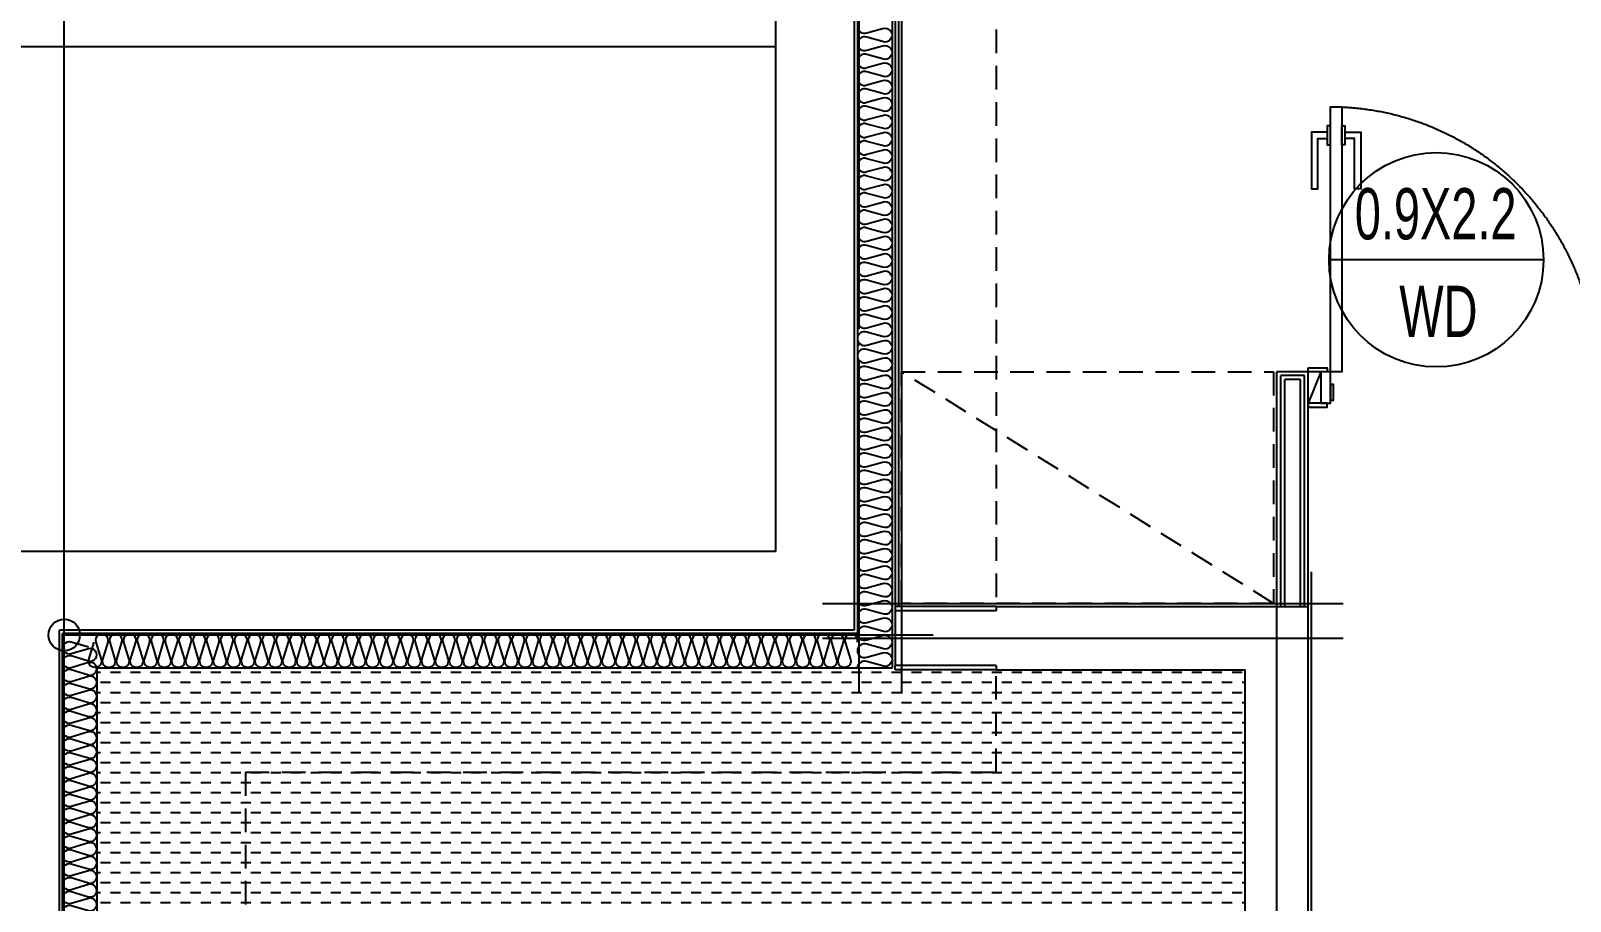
# Model space of a CAD drawing. Header units: millimetres. Extents: x -24416 to 92204, y -190080 to 23760.
# Drawn here: x 72042 to 76923, y -86102 to -83341 of the extents above; entities that cross this region are included whole.
import ezdxf
from ezdxf.enums import TextEntityAlignment as Align
from ezdxf.xclip import XClip

# ---------------------------------------------------------------- set-up
doc = ezdxf.new("R2010")
doc.units = ezdxf.units.MM
doc.header["$LTSCALE"] = 50
doc.header["$XCLIPFRAME"] = 0
for name, pattern in [('CEN', [62, 60, -1, 0, -1]), ('HID', [2.3, 1.5, -0.8]), ('평면도(기준)$0$CENTER2', [16.25, 15, -0.5, 0.25, -0.5])]:
    doc.linetypes.add(name, pattern=pattern)
for name, color, linetype in [('A-SOL252', 252, 'Continuous'), ('A-창호부호', 4, 'Continuous'), ('CEN_CON', 1, 'CEN'), ('CONC', 2, 'Continuous'), ('dan1', 7, 'HID'), ('FUR_가전', 8, 'HID'), ('INS', 8, 'Continuous'), ('SINA-F-FRAME', 4, 'Continuous'), ('WAL_DRY', 7, 'Continuous'), ('평면도(기준)$0$1.EC-F-DOOR', 4, 'Continuous'), ('평면도(기준)$0$1.EC-F-DOOR-F', 4, 'Continuous')]:
    doc.layers.add(name, color=color, linetype=linetype)
doc.layers.add('Defpoint', color=135, linetype='Continuous', plot=False)
doc.layers.add('MC', color=135, linetype='Continuous', plot=False)
doc.styles.add('HAUD01', font='Dotum.ttf')

# ---------------------------------------------------------------- blocks, each defined once
blk = doc.blocks.new('insul1')
blk.add_lwpolyline([(0, 0.25, 1.344031), (0.35, 0.25), (0.2, 0.75, -1.344031), (0.55, 0.75), (0.4, 0.25)], format="xyb")
blk = doc.blocks.new('A$C3C3C21E6')
at = {"layer": '평면도(기준)$0$1.EC-F-DOOR'}
blk.add_lwpolyline([(70, -210), (70, -1049.6), (106, -1049.6), (106, -210), (70, -210)], dxfattribs=at)
at = {"layer": '평면도(기준)$0$1.EC-F-DOOR', "color": 8}
for points in [[(60, -969.6), (10, -969.6), (10, -789.6), (30, -789.6), (30, -949.6), (60, -949.6)], [(116.1, -969.6), (166.1, -969.6), (166.1, -789.6), (146.1, -789.6), (146.1, -949.6), (116.1, -949.6)]]:
    blk.add_lwpolyline(points, dxfattribs=at)
for points in [[(70, -929.6), (70, -989.6), (60, -989.6), (60, -929.6)], [(106, -929.6), (106, -989.6), (116, -989.6), (116, -929.6)]]:
    blk.add_lwpolyline(points, close=True, dxfattribs=at)
at = {"layer": '평면도(기준)$0$1.EC-F-DOOR', "color": 1, "linetype": '평면도(기준)$0$CENTER2', "ltscale": 6}
blk.add_arc((69.4, -209.7), 840.6, 272.4982, 359.9824, dxfattribs=at)
at = {"layer": '평면도(기준)$0$1.EC-F-DOOR-F'}
for points in [[(60, -110), (40, -110), (0, -110), (0, -98), (60, -98)], [(40, -110), (70, -110), (70, -210), (40, -210)], [(70, -120), (80, -120), (80, -170), (70, -170)], [(910, -120), (900, -120), (900, -170), (910, -170)], [(940, -110), (910, -110), (910, -210), (940, -210)], [(920, -110), (940, -110), (980, -110), (980, -98), (920, -98)], [(0, -222), (60, -222), (60, -210), (0, -210)], [(920, -222), (980, -222), (980, -210), (920, -210)]]:
    blk.add_lwpolyline(points, close=True, dxfattribs=at)
blk = doc.blocks.new('U-121B(확장)1', base_point=(292391.8, -178477.8))
at = {"layer": 'A-SOL252'}
h = blk.add_hatch(dxfattribs=at)
h.set_pattern_fill('DASH', color=256, scale=10, angle=-1e-14, style=0)
h.paths.add_polyline_path([(306839.3, -171447.8), (306831.8, -171447.8), (306831.8, -170607.8), (309359.3, -170607.8), (309359.3, -170612.8), (310471.8, -170612.8), (310471.8, -173167.8), (309216.8, -173167.8), (309216.8, -171447.8)])
at = {"layer": 'CEN_CON'}
for p, q in [((309246.8, -166532.8), (309246.8, -170687.8)), ((306726.8, -178777.8), (306726.8, -170137.8)), ((310571.8, -173397.8), (310571.8, -170302.8)), ((309481.8, -170502.8), (306726.8, -170502.8)), ((309131.8, -170512.8), (310781.8, -170512.8))]:
    blk.add_line(p, q, dxfattribs=at)
at = {"layer": 'CONC'}
for p, q in [((308981.8, -163447.8), (308981.8, -170237.8)), ((309231.8, -164107.8), (309231.8, -170487.8)), ((308981.8, -170237.8), (306726.8, -170237.8)), ((309681.8, -170425.8), (309361.8, -170425.8)), ((309361.8, -170425.8), (309361.8, -170599.8)), ((309681.8, -170412.8), (310671.8, -170412.8)), ((309681.8, -170412.8), (309681.8, -170425.8)), ((310671.8, -173242.8), (310671.8, -170412.8)), ((309231.8, -170487.8), (306711.8, -170487.8)), ((306711.8, -171552.8), (306711.8, -170487.8)), ((309681.8, -170599.8), (309361.8, -170599.8)), ((309681.8, -170599.8), (309681.8, -170612.8)), ((309681.8, -170612.8), (310471.8, -170612.8)), ((310471.8, -173242.8), (310471.8, -170612.8))]:
    blk.add_line(p, q, dxfattribs=at)
at = {"layer": 'dan1'}
blk.add_line((307301.8, -170937.8), (307301.8, -172252.8), dxfattribs=at)
for points in [[(313236.8, -169567.8), (313236.8, -164557.8), (309681.8, -164557.8), (309681.8, -170412.8)], [(307301.8, -170937.8), (309681.8, -170937.8), (309681.8, -170612.8)]]:
    blk.add_lwpolyline(points, dxfattribs=at)
at = {"layer": 'Defpoint'}
blk.add_circle((306726.8, -170502.8), 50, dxfattribs=at)
at = {"layer": 'FUR_가전'}
blk.add_lwpolyline([(310561.8, -170402.8), (309381.8, -170402.8), (309381.8, -169667.8), (310561.8, -169667.8), (310561.8, -170402.8), (309381.8, -169667.8)], dxfattribs=at)
at = {"layer": 'INS'}
for p, q in [((309241.8, -164112.8), (309241.8, -170497.8)), ((309351.8, -164267.8), (309351.8, -170607.8)), ((309681.8, -170412.8), (309361.8, -170412.8)), ((309361.8, -170412.8), (309361.8, -170425.8)), ((309241.8, -170497.8), (306721.8, -170497.8)), ((306721.8, -171552.8), (306721.8, -170497.8)), ((309361.8, -170612.8), (309361.8, -170599.8)), ((309351.8, -170607.8), (306831.8, -170607.8)), ((306831.8, -171552.8), (306831.8, -170607.8)), ((309681.8, -170612.8), (309361.8, -170612.8))]:
    blk.add_line(p, q, dxfattribs=at)
blk.add_lwpolyline([(309241.8, -168572.8, 0.524856), (309271.6, -168593.3), (309322, -168579.7, -1.449198), (309322, -168620.8), (309271.6, -168607.2, 0.524856), (309241.8, -168627.8, 0.524856), (309271.6, -168648.3), (309322, -168634.7, -1.449198), (309322, -168675.8), (309271.6, -168662.2, 0.524856), (309241.8, -168682.8, 0.524856), (309271.6, -168703.3), (309322, -168689.7, -1.449198), (309322, -168730.8), (309271.6, -168717.2, 0.524856), (309241.8, -168737.8, 0.524856), (309271.6, -168758.3), (309322, -168744.7, -1.449198), (309322, -168785.8), (309271.6, -168772.2, 0.524856), (309241.8, -168792.8, 0.524856), (309271.6, -168813.3), (309322, -168799.7, -1.449198), (309322, -168840.8), (309271.6, -168827.2, 0.524856), (309241.8, -168847.8, 0.524856), (309271.6, -168868.3), (309322, -168854.7, -1.449198), (309322, -168895.8), (309271.6, -168882.2, 0.524856), (309241.8, -168902.8, 0.524856), (309271.6, -168923.3), (309322, -168909.7, -1.449198), (309322, -168950.8), (309271.6, -168937.2, 0.524856), (309241.8, -168957.8, 0.524856), (309271.6, -168978.3), (309322, -168964.7, -1.449198), (309322, -169005.8), (309271.6, -168992.2, 0.524856), (309241.8, -169012.8, 0.524856), (309271.6, -169033.3), (309322, -169019.7, -1.449198), (309322, -169060.8), (309271.6, -169047.2, 0.524856), (309241.8, -169067.8, 0.524856), (309271.6, -169088.3), (309322, -169074.7, -1.449198), (309322, -169115.8), (309271.6, -169102.2, 0.524856), (309241.8, -169122.8, 0.524856), (309271.6, -169143.3), (309322, -169129.7, -1.449198), (309322, -169170.8), (309271.6, -169157.2, 0.524856), (309241.8, -169177.8, 0.524856), (309271.6, -169198.3), (309322, -169184.7, -1.449198), (309322, -169225.8), (309271.6, -169212.2, 0.524856), (309241.8, -169232.8, 0.524856), (309271.6, -169253.3), (309322, -169239.7, -1.449198), (309322, -169280.8), (309271.6, -169267.2, 0.524856), (309241.8, -169287.8, 0.524856), (309271.6, -169308.3), (309322, -169294.7, -1.449198), (309322, -169335.8), (309271.6, -169322.2, 0.524856), (309241.8, -169342.8, 0.524856), (309271.6, -169363.3), (309322, -169349.7, -1.449198), (309322, -169390.8), (309271.6, -169377.2, 0.524856), (309241.8, -169397.8, 0.524856), (309271.6, -169418.3), (309322, -169404.7, -1.449198), (309322, -169445.8), (309271.6, -169432.2, 0.524856), (309241.8, -169452.8, 0.524856), (309271.6, -169473.3), (309322, -169459.7, -1.449198), (309322, -169500.8), (309271.6, -169487.2, 0.524856), (309241.8, -169507.8, 0.524856), (309271.6, -169528.3), (309322, -169514.7, -1.449198), (309322, -169555.8), (309271.6, -169542.2, 0.524856), (309241.8, -169562.8, 0.524856), (309271.6, -169583.3), (309322, -169569.7, -1.449198), (309322, -169610.8), (309271.6, -169597.2, 0.524856), (309241.8, -169617.8, 0.524856), (309271.6, -169638.3), (309322, -169624.7, -1.449198), (309322, -169665.8), (309271.6, -169652.2, 0.524856), (309241.8, -169672.8, 0.524856), (309271.6, -169693.3), (309322, -169679.7, -1.449198), (309322, -169720.8), (309271.6, -169707.2, 0.524856), (309241.8, -169727.8, 0.524856), (309271.6, -169748.3), (309322, -169734.7, -1.449198), (309322, -169775.8), (309271.6, -169762.2, 0.524856), (309241.8, -169782.8, 0.524856), (309271.6, -169803.3), (309322, -169789.7, -1.449198), (309322, -169830.8), (309271.6, -169817.2, 0.524856), (309241.8, -169837.8, 0.524856), (309271.6, -169858.3), (309322, -169844.7, -1.449198), (309322, -169885.8), (309271.6, -169872.2, 0.524856), (309241.8, -169892.8, 0.524856), (309271.6, -169913.3), (309322, -169899.7, -1.449198), (309322, -169940.8), (309271.6, -169927.2, 0.524856), (309241.8, -169947.8, 0.524856), (309271.6, -169968.3), (309322, -169954.7, -1.449198), (309322, -169995.8), (309271.6, -169982.2, 0.524856), (309241.8, -170002.8, 0.524856), (309271.6, -170023.3), (309322, -170009.7, -1.449198), (309322, -170050.8), (309271.6, -170037.2, 0.524856), (309241.8, -170057.8, 0.524856), (309271.6, -170078.3), (309322, -170064.7, -1.449198), (309322, -170105.8), (309271.6, -170092.2, 0.524856), (309241.8, -170112.8, 0.524856), (309271.6, -170133.3), (309322, -170119.7, -1.449198), (309322, -170160.8), (309271.6, -170147.2, 0.524856), (309241.8, -170167.8, 0.524856), (309271.6, -170188.3), (309322, -170174.7, -1.449198), (309322, -170215.8), (309271.6, -170202.2, 0.524856), (309241.8, -170222.8, 0.524856), (309271.6, -170243.3), (309322, -170229.7, -1.449198), (309322, -170270.8), (309271.6, -170257.2, 0.524856), (309241.8, -170277.8, 0.524856), (309271.6, -170298.3), (309322, -170284.7, -1.449198), (309322, -170325.8), (309271.6, -170312.2, 0.524856), (309241.8, -170332.8, 0.524856), (309271.6, -170353.3), (309322, -170339.7, -1.449198), (309322, -170380.8), (309271.6, -170367.2, 0.524856), (309241.8, -170387.8, 0.524856), (309271.6, -170408.3), (309322, -170394.7, -1.449198), (309322, -170435.8), (309271.6, -170422.2, 0.524856), (309241.8, -170442.8, 0.524856), (309271.6, -170463.3), (309322, -170449.7, -1.449198), (309322, -170490.8), (309271.6, -170477.2, 0.524856), (309241.8, -170497.8, 0.524856), (309271.6, -170518.3), (309322, -170504.7, -1.449198), (309322, -170545.8), (309271.6, -170532.2, 0.524856), (309241.8, -170552.8, 0.524856), (309271.6, -170573.3), (309322, -170559.7, -1.449198), (309322, -170600.8), (309271.6, -170587.2, 0.524856), (309241.8, -170607.8)], format="xyb", dxfattribs=at)
at = {"layer": 'MC'}
for p, q in [((309381.8, -163322.8), (309381.8, -170687.8)), ((310681.8, -173397.8), (310681.8, -170302.8)), ((309131.8, -170402.8), (310781.8, -170402.8))]:
    blk.add_line(p, q, dxfattribs=at)
at = {"layer": 'SINA-F-FRAME'}
blk.add_line((310711.8, -169667.8), (310671.8, -169767.8), dxfattribs=at)
at = {"layer": 'WAL_DRY'}
for p, q in [((309361.8, -164277.8), (309361.8, -170412.8)), ((309371.8, -164287.8), (309371.8, -170412.8)), ((310571.8, -170412.8), (310571.8, -169667.8)), ((310671.8, -169667.8), (310571.8, -169667.8)), ((310671.8, -170412.8), (310671.8, -169667.8)), ((310584.3, -170412.8), (310584.3, -169680.3)), ((310659.3, -169680.3), (310584.3, -169680.3)), ((310596.8, -170412.8), (310596.8, -169692.8)), ((310646.8, -169692.8), (310596.8, -169692.8)), ((310646.8, -170412.8), (310646.8, -169692.8)), ((310659.3, -170412.8), (310659.3, -169680.3))]:
    blk.add_line(p, q, dxfattribs=at)
at = {"layer": 'INS', "xscale": 110, "yscale": 110, "zscale": 110, "row_count": 1, "column_spacing": 44.00000000000001}
for p, rotation, column_count, row_spacing in [((309241.8, -170497.8), 180, 55, -3.155443620884047e-30), ((306831.8, -171552.8), 90, 23, 3.155443620884047e-30)]:
    blk.add_blockref('insul1', p, dxfattribs=dict(at, rotation=rotation, column_count=column_count, row_spacing=row_spacing))
at = {"layer": 'SINA-F-FRAME', "xscale": -1, "rotation": 180}
blk.add_blockref('A$C3C3C21E6', (310671.8, -169877.8), dxfattribs=at)
blk = doc.blocks.new('CO-102-28F', base_point=(243441.5, -43595.4))
at = {"layer": 'CONC'}
for p, q in [((279611.5, -43775.4), (276761.5, -43775.4)), ((277356.5, -45375.4), (277091.5, -45375.4))]:
    blk.add_line(p, q, dxfattribs=at)
blk = doc.blocks.new('A$C4D377245')
at = {"layer": 'A-창호부호'}
blk.add_line((675.4, 345), (14.6, 345), dxfattribs=at)
blk.add_circle((345, 345), 330.4, dxfattribs=at)

msp = doc.modelspace()

# ---------------------------------------------------------------- linework, layer by layer
at = {"layer": 'CEN_CON'}
msp.add_line((72147.8, -84892.4), (72147.8, -77012.4), dxfattribs=at)

# ---------------------------------------------------------------- block references
ref = msp.add_blockref('CO-102-28F', (38232.8, -83212.4))
XClip(ref).set_block_clipping_path([(261941.6864388323, -53915.4314148592), (288266.4609298514, -37395.4314165701)])
ref = msp.add_blockref('U-121B(확장)1', (57812.8, -93232.4))
XClip(ref).set_block_clipping_path([(291236.9970359709, -178777.7726251345), (317561.77152699, -162257.7726268454)])
at = {"layer": 'A-창호부호', "xscale": 1.028985507291509, "yscale": 1.028985507291509, "zscale": 1.028985507291509}
msp.add_blockref('A$C4D377245', (76143.6, -84422.4), dxfattribs=at)

# ---------------------------------------------------------------- texts
at = {"layer": 'A-창호부호', "color": 6, "style": 'HAUD01', "width": 0.7}
for s, p in [('0.9X2.2', (76496.6, -83921.4)), ('WD', (76505.2, -84231))]:
    msp.add_text(s, height=162.5, dxfattribs=at).set_placement(p, align=Align.MIDDLE)

doc.saveas('drawing.dxf')
